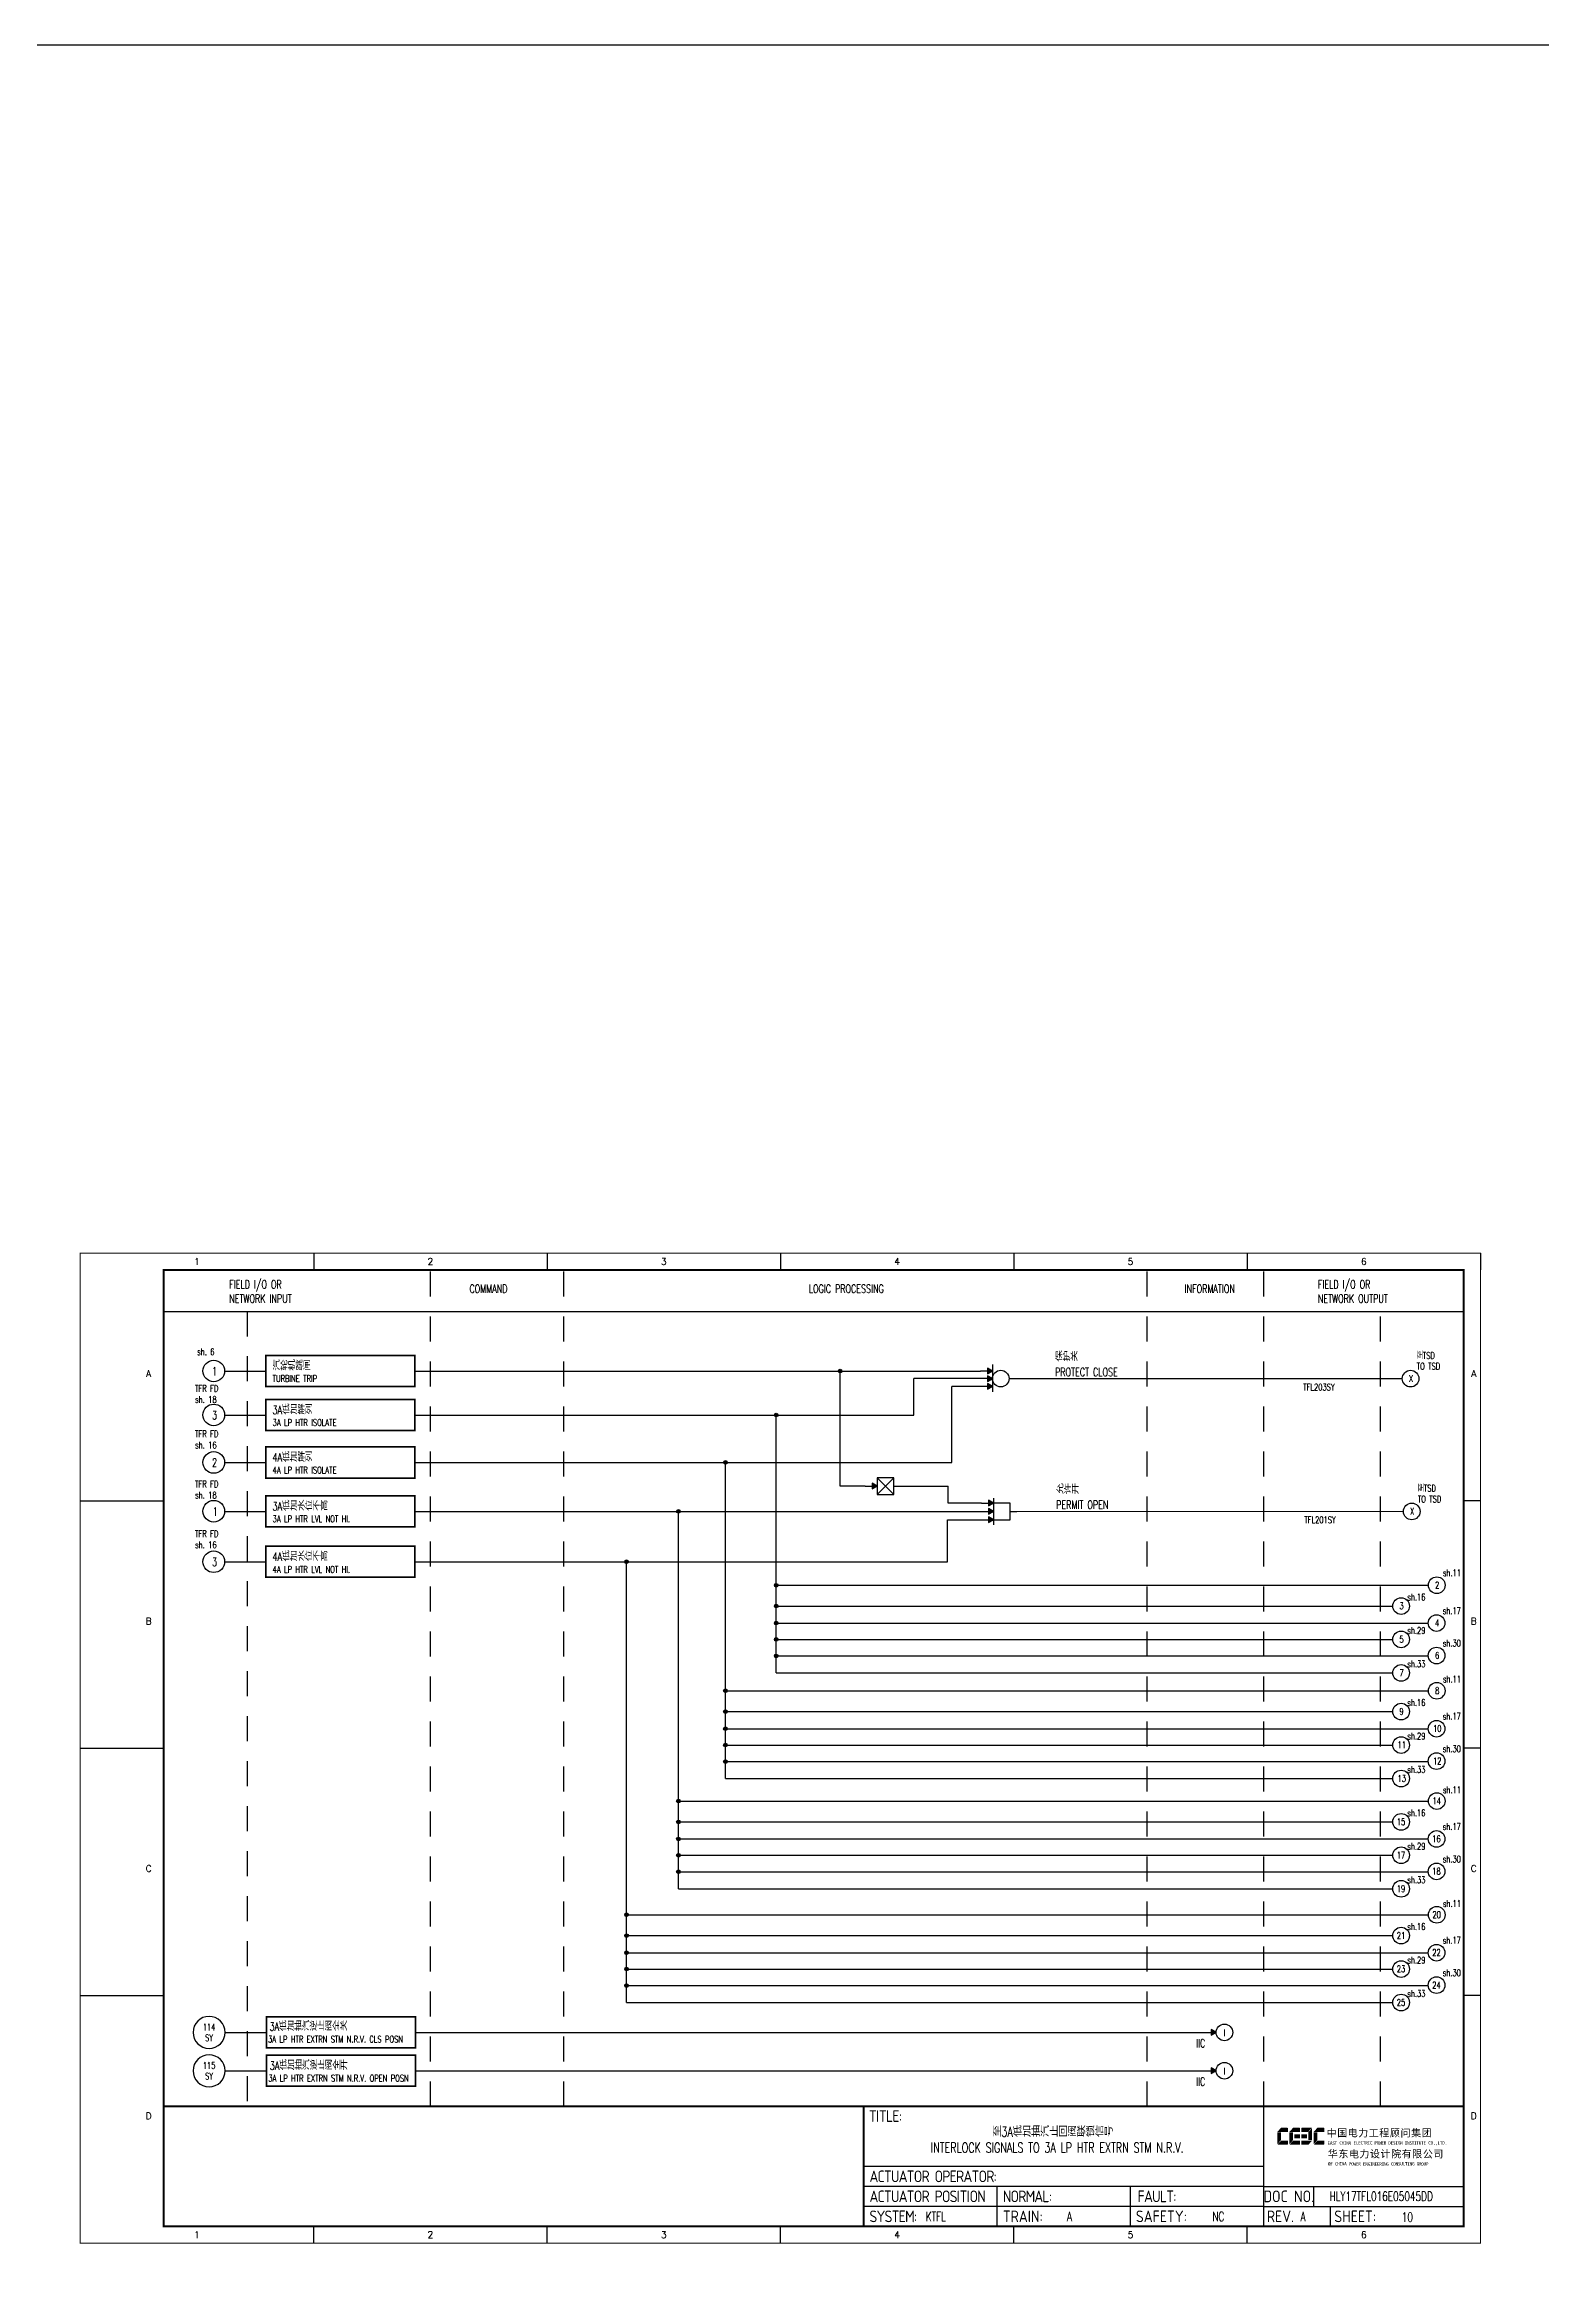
# Model space of a CAD drawing. Header units: millimetres. Extents: x 6586 to 9951, y 1074 to 5865.
# Drawn here: x 7691 to 8140, y 5095 to 5765 of the extents above; entities that cross this region are included whole.
import ezdxf
from ezdxf.enums import TextEntityAlignment as Align

# ---------------------------------------------------------------- set-up
doc = ezdxf.new("R2010")
doc.units = ezdxf.units.MM
doc.linetypes.add('DASHED', pattern=[0.75, 0.5, -0.25])
doc.linetypes.add('JIS_02_0.7', pattern=[1.35, 0.75, -0.6])
for name, color, linetype in [('BORDER', 1, 'Continuous'), ('INSTRUMENT', 4, 'Continuous'), ('MLINE', 6, 'Continuous'), ('TITLE', 1, 'Continuous'), ('TK', 7, 'Continuous'), ('图框_外框线', 7, 'Continuous'), ('图框_标题栏文字', 6, 'Continuous')]:
    doc.layers.add(name, color=color, linetype=linetype)
doc.styles.add('ecepdi', font='simhei.ttf', dxfattribs={"width": 0.9})
doc.styles.get("Standard").update_dxf_attribs({"font": 'romans.shx', "width": 0.7, "bigfont": '@0hztxta.shx'})
doc.styles.add('工程字', font='gbenor.shx', dxfattribs={"bigfont": 'gbcbig.shx'})

# ---------------------------------------------------------------- blocks, each defined once
blk = doc.blocks.new('A$C1E0003F3')
h = blk.add_hatch(color=152)
edge = h.paths.add_edge_path()
edge.add_ellipse((5.15, 4.41), major_axis=(0, 0.211), ratio=0.769231, start_angle=-90, end_angle=0)
edge.add_line((5.15, 4.62), (3.22, 4.62))
edge.add_line((3.22, 4.62), (2.09, 3.35))
edge.add_line((2.09, 3.35), (5.32, 3.35))
edge.add_line((5.32, 3.35), (5.32, 4.41))
h.paths.add_polyline_path([(3.22, 3.23), (2.09, 3.23), (2.09, -0.36), (3.22, 0.91)])
edge = h.paths.add_edge_path()
edge.add_line((5.32, 0.81), (3.27, 0.81))
edge.add_line((3.27, 0.81), (2.13, -0.46))
edge.add_line((2.13, -0.46), (5.15, -0.46))
edge.add_ellipse((5.15, -0.25), major_axis=(0, 0.211), ratio=0.769231, start_angle=180, end_angle=270)
edge.add_line((5.32, -0.25), (5.32, 0.81))
h = blk.add_hatch(color=152)
edge = h.paths.add_edge_path()
edge.add_ellipse((8.78, 4.41), major_axis=(0, 0.211), ratio=0.769231, start_angle=-90, end_angle=0)
edge.add_line((8.78, 4.62), (6.84, 4.62))
edge.add_line((6.84, 4.62), (5.71, 3.35))
edge.add_line((5.71, 3.35), (8.94, 3.35))
edge.add_line((8.94, 3.35), (8.94, 4.41))
h.paths.add_polyline_path([(6.84, 3.23), (5.71, 3.23), (5.71, -0.36), (6.84, 0.91)])
edge = h.paths.add_edge_path()
edge.add_ellipse((8.78, 2.49), major_axis=(0, 0.211), ratio=0.769231, start_angle=-90, end_angle=0)
edge.add_line((8.78, 2.7), (7.22, 2.7))
edge.add_line((7.22, 2.7), (7.22, 1.44))
edge.add_line((7.22, 1.44), (8.78, 1.44))
edge.add_ellipse((8.78, 1.65), major_axis=(0, 0.211), ratio=0.769231, start_angle=180, end_angle=270)
edge.add_line((8.94, 1.65), (8.94, 2.49))
edge = h.paths.add_edge_path()
edge.add_line((8.94, 0.81), (6.89, 0.81))
edge.add_line((6.89, 0.81), (5.75, -0.46))
edge.add_line((5.75, -0.46), (8.78, -0.46))
edge.add_ellipse((8.78, -0.25), major_axis=(0, 0.211), ratio=0.769231, start_angle=180, end_angle=270)
edge.add_line((8.94, -0.25), (8.94, 0.81))
h = blk.add_hatch(color=1)
edge = h.paths.add_edge_path()
edge.add_line((12.48, 4.62), (9.46, 4.62))
edge.add_ellipse((9.46, 4.41), major_axis=(0, 0.211), ratio=0.769231, start_angle=0, end_angle=90)
edge.add_line((9.3, 4.41), (9.3, 3.35))
edge.add_line((9.3, 3.35), (11.35, 3.35))
edge.add_line((11.35, 3.35), (12.48, 4.62))
h.paths.add_polyline_path([(12.57, 4.56), (11.38, 3.23), (11.38, 0.93), (12.57, 0.93)])
edge = h.paths.add_edge_path()
edge.add_line((11.03, 2.7), (9.46, 2.7))
edge.add_ellipse((9.46, 2.49), major_axis=(0, 0.211), ratio=0.769231, start_angle=0, end_angle=90)
edge.add_line((9.3, 2.49), (9.3, 1.65))
edge.add_ellipse((9.46, 1.65), major_axis=(0, 0.211), ratio=0.769231, start_angle=90, end_angle=180)
edge.add_line((9.46, 1.44), (11.03, 1.44))
edge.add_line((11.03, 1.44), (11.03, 2.7))
h = blk.add_hatch(color=1)
edge = h.paths.add_edge_path()
edge.add_line((12.58, 0.79), (9.3, 0.79))
edge.add_line((9.3, 0.79), (9.3, -0.27))
edge.add_ellipse((9.46, -0.27), major_axis=(0, 0.211), ratio=0.769231, start_angle=90, end_angle=180)
edge.add_line((9.46, -0.48), (11.43, -0.48))
edge.add_line((11.43, -0.48), (12.58, 0.79))
h = blk.add_hatch(color=152)
edge = h.paths.add_edge_path()
edge.add_ellipse((16.11, 4.41), major_axis=(0, 0.211), ratio=0.769231, start_angle=-90, end_angle=0)
edge.add_line((16.11, 4.62), (14.14, 4.62))
edge.add_line((14.14, 4.62), (13, 3.35))
edge.add_line((13, 3.35), (16.27, 3.35))
edge.add_line((16.27, 3.35), (16.27, 4.41))
h.paths.add_polyline_path([(14.14, 3.23), (13, 3.23), (13, -0.36), (14.14, 0.91)])
edge = h.paths.add_edge_path()
edge.add_line((16.27, 0.81), (14.18, 0.81))
edge.add_line((14.18, 0.81), (13.04, -0.46))
edge.add_line((13.04, -0.46), (16.03, -0.46))
edge.add_ellipse((16.03, -0.15), major_axis=(0, 0.316), ratio=0.769231, start_angle=180, end_angle=270)
edge.add_line((16.27, -0.15), (16.27, 0.81))
at = {"layer": 'TITLE', "color": 7, "style": 'ecepdi'}
for s, p in [('中', (16.92, 1.94)), ('国', (20.09, 2)), ('电', (23.25, 1.99)), ('力', (26.39, 1.96)), ('工', (29.53, 1.95)), ('程', (32.71, 1.98)), ('顾', (35.9, 1.98)), ('问', (39.09, 1.94)), ('集', (42.26, 1.98)), ('团', (45.42, 2.01)), ('华', (17.24, -4.31)), ('东', (20.45, -4.29)), ('电', (23.62, -4.35)), ('力', (26.75, -4.32)), ('设', (29.92, -4.3)), ('计', (33.05, -4.31)), ('院', (36.26, -4.29)), ('有', (39.41, -4.29)), ('限', (42.57, -4.32)), ('公', (45.78, -4.38)), ('司', (48.91, -4.35))]:
    blk.add_text(s, height=2.2, dxfattribs=at).set_placement(p)
at = {"layer": 'TITLE', "color": 7, "style": 'ecepdi', "width": 0.975}
for s, p in [('E', (17.58, 0.02)), ('A', (18.29, 0.03)), ('S', (19, 0.03)), ('T', (19.7, 0.03)), ('C', (21.1, 0.09)), ('H', (21.77, 0.09)), ('I', (22.46, 0.09)), ('N', (23.17, 0.1)), ('A', (23.86, 0.1)), ('E', (25.35, 0.09)), ('L', (26.05, 0.11)), ('E', (26.76, 0.1)), ('C', (27.46, 0.12)), ('T', (28.18, 0.11)), ('R', (28.87, 0.1)), ('I', (29.57, 0.11)), ('C', (30.28, 0.1)), ('P', (31.64, 0.09)), ('O', (32.32, 0.08)), ('W', (33.03, 0.08)), ('E', (33.72, 0.08)), ('R', (34.42, 0.09)), ('D', (35.81, 0.1)), ('E', (36.52, 0.1)), ('S', (37.2, 0.1)), ('I', (37.91, 0.09)), ('G', (38.68, 0.11)), ('N', (39.38, 0.09)), ('I', (40.72, 0.07)), ('N', (41.43, 0.08)), ('S', (42.14, 0.08)), ('T', (42.83, 0.08)), ('I', (43.52, 0.09)), ('T', (44.22, 0.07)), ('U', (44.93, 0.07)), ('T', (45.63, 0.08)), ('E', (46.34, 0.09)), ('C', (47.76, 0.11)), ('O', (48.48, 0.1)), ('L', (50.56, 0.1)), ('T', (51.27, 0.1)), ('D', (51.96, 0.1)), ('O', (17.67, -6.18)), ('OF', (18.01, -6.2)), ('F', (18.37, -6.2)), ('C', (19.8, -6.19)), ('H', (20.47, -6.19)), ('I', (21.15, -6.19)), ('N', (21.87, -6.18)), ('A', (22.56, -6.18)), ('P', (23.98, -6.2)), ('O', (24.66, -6.21)), ('W', (25.36, -6.21)), ('E', (26.06, -6.21)), ('R', (26.75, -6.2)), ('E', (28.19, -6.24)), ('N', (28.91, -6.27)), ('G', (29.62, -6.26)), ('I', (30.32, -6.27)), ('N', (31.02, -6.27)), ('E', (31.7, -6.28)), ('E', (32.41, -6.27)), ('R', (33.1, -6.24)), ('I', (33.81, -6.24)), ('N', (34.51, -6.26)), ('G', (35.2, -6.24)), ('C', (36.61, -6.19)), ('O', (37.3, -6.21)), ('N', (38, -6.2)), ('S', (38.71, -6.21)), ('U', (39.41, -6.18)), ('L', (40.11, -6.18)), ('T', (40.81, -6.19)), ('I', (41.51, -6.21)), ('N', (42.2, -6.21)), ('G', (42.91, -6.17)), ('G', (44.29, -6.2)), ('R', (45, -6.21)), ('O', (45.69, -6.22)), ('U', (46.39, -6.2)), ('P', (47.1, -6.23)), ('.', (49.23, 0.1)), (',', (49.87, 0.1)), ('.', (52.72, 0.11))]:
    blk.add_text(s, height=1, dxfattribs=at).set_placement(p, align=Align.MIDDLE_CENTER)
blk = doc.blocks.new('A$C57484896')
for p, q in [((70, 297), (70, 292)), ((140, 297), (140, 292)), ((210, 297), (210, 292)), ((280, 297), (280, 292)), ((350, 297), (350, 292)), ((420, 297), (420, 292)), ((0, 222.75), (25, 222.75)), ((420, 222.75), (415, 222.75)), ((0, 148.5), (25, 148.5)), ((420, 148.5), (415, 148.5)), ((0, 74.25), (25, 74.25)), ((420, 74.25), (415, 74.25)), ((70, 0), (70, 5)), ((140, 0), (140, 5)), ((210, 0), (210, 5)), ((280, 0), (280, 5)), ((350, 0), (350, 5))]:
    blk.add_line(p, q)
at = {"layer": 'MLINE', "linetype": 'JIS_02_0.7', "ltscale": 10}
for p, q in [((105, 41), (105, 292)), ((145, 41), (145, 292)), ((320, 41), (320, 292)), ((355, 41), (355, 292)), ((50, 279.56), (50, 41)), ((390, 41), (390, 279.56))]:
    blk.add_line(p, q, dxfattribs=at)
at = {"layer": 'MLINE'}
blk.add_line((25, 279.56), (415, 279.56), dxfattribs=at)
at = {"layer": '图框_外框线'}
for p, q in [((355, 5), (355, 41)), ((355, 23), (235, 23)), ((355, 17), (235, 17)), ((275, 11), (275, 17)), ((315, 11), (315, 17)), ((355, 17), (415, 17)), ((370, 11), (370, 17)), ((355, 11), (235, 11)), ((355, 11), (235, 11)), ((275, 5), (275, 11)), ((315, 5), (315, 11)), ((355, 11), (415, 11)), ((375, 5), (375, 11))]:
    blk.add_line(p, q, dxfattribs=at)
for points, const_width in [([(0, 0), (420, 0), (420, 297), (0, 297)], 0.3), ([(25, 5), (415, 5), (415, 292), (25, 292)], 0.6)]:
    blk.add_lwpolyline(points, close=True, dxfattribs=dict(at, const_width=const_width))
at = {"layer": '图框_外框线', "const_width": 0.6}
blk.add_lwpolyline([(235, 41), (25, 41)], dxfattribs=at)
at = {"layer": '图框_外框线'}
blk.add_lwpolyline([(415, 41, 0.6, 0.6, 0), (235, 41, 0.6, 0.6, 0), (235, 5, 0, 0, 0)], format="xyseb", dxfattribs=at)
blk.add_blockref('A$C1E0003F3', (356.94, 29.95))
at = {"layer": 'MLINE', "char_height": 2.5, "width": 31.8959, "attachment_point": 1}
for s, insert in [('FIELD I/O OR', (44.67, 288.89)), ('FIELD I/O OR', (371.22, 288.89)), ('NETWORK INPUT', (44.67, 284.64)), ('COMMAND', (116.74, 287.58)), ('LOGIC PROCESSING', (218.52, 287.58)), ('INFORMATION', (331.25, 287.58)), ('NETWORK OUTPUT', (371.22, 284.64))]:
    blk.add_mtext(s, dxfattribs=dict(at, insert=insert))
at = {"layer": 'TK', "color": 3}
for s, p in [('1', (35, 294.5)), ('2', (105, 294.5)), ('3', (175, 294.5)), ('4', (245, 294.5)), ('5', (315, 294.5)), ('6', (385, 294.5)), ('1', (35, 2.5)), ('2', (105, 2.5)), ('3', (175, 2.5)), ('4', (245, 2.5)), ('5', (315, 2.5)), ('6', (385, 2.5))]:
    blk.add_text(s, height=2, dxfattribs=at).set_placement(p, align=Align.MIDDLE)
for s, p in [('A', (20.5, 259.88)), ('A', (418, 259.88)), ('B', (20.5, 185.62)), ('B', (418, 185.62)), ('C', (20.5, 111.38)), ('C', (418, 111.38)), ('D', (20.5, 37.12)), ('D', (418, 37.12))]:
    blk.add_text(s, height=2, dxfattribs=at).set_placement(p, align=Align.CENTER)
at = {"layer": '图框_标题栏文字', "char_height": 3.5, "style": '工程字'}
for s, insert, width, attachment_point in [('{\\T0.9; TITLE:}', (234.86, 38.09), 14.2249, 4), ('{\\T0.9; ACTUATOR OPERATOR:}', (235, 20), 40, 4), ('{\\T0.9; ACTUATOR POSITION}', (235, 14), 45, 4), ('{\\T0.9; NORMAL:}', (275, 14), 18.2557, 4), ('{\\T0.9; FAULT:}', (315.44, 14), 15, 4), ('DOC NO.', (362.5, 14), 15, 5), ('{\\T0.9; SYSTEM:}', (235, 8), 17.9526, 4), ('{\\T0.9; }TRAIN: ', (275, 8), 17.6638, 4), ('SAFETY:', (324.3, 8), 22.3993, 5), ('REV.', (360, 8), 10, 5), ('SHEET:', (382.42, 8), 20, 5)]:
    blk.add_mtext(s, dxfattribs=dict(at, insert=insert, width=width, attachment_point=attachment_point))
blk = doc.blocks.new('A$C4BC20AB6')
at = {"layer": 'BORDER'}
for points in [[(3.59, 2.26), (2.09, 3.12), (2.09, 1.39)], [(3.59, 0), (2.09, 0.87), (2.09, -0.87)], [(3.6, -2.36), (2.1, -1.49), (2.1, -3.22)]]:
    blk.add_hatch(color=256, dxfattribs=at).paths.add_polyline_path(points)
for p, q in [((3.59, 2.26), (0, 2.26)), ((3.59, 0), (0, 0)), ((3.59, 4.26), (3.59, -4)), ((8.59, 0), (10.59, 0)), ((3.6, -2.36), (0.01, -2.36))]:
    blk.add_line(p, q, dxfattribs=at)
for points in [[(3.59, 2.26), (2.09, 3.12), (2.09, 1.39)], [(3.59, 0), (2.09, 0.87), (2.09, -0.87)], [(3.6, -2.36), (2.1, -1.49), (2.1, -3.22)]]:
    blk.add_lwpolyline(points, close=True, dxfattribs=at)
blk.add_circle((6.09, 0), 2.5, dxfattribs=at)
blk = doc.blocks.new('A$C358C5108')
at = {"layer": 'BORDER'}
for points in [[(3.59, 0), (2.09, 0.87), (2.09, -0.87)], [(3.59, -2.5), (2.09, -1.63), (2.09, -3.37)], [(3.59, -5), (2.09, -4.13), (2.09, -5.87)]]:
    blk.add_hatch(color=256, dxfattribs=at).paths.add_polyline_path(points)
for p, q in [((0, 0), (3.59, 0)), ((3.59, 1.5), (3.59, -6.5)), ((0, -2.5), (3.59, -2.5)), ((0, -5), (3.59, -5)), ((8.59, -2.5), (10.59, -2.5))]:
    blk.add_line(p, q, dxfattribs=at)
for points in [[(3.59, 0), (2.09, 0.87), (2.09, -0.87)], [(8.59, 0), (3.59, 0), (3.59, -5), (8.59, -5)], [(3.59, -2.5), (2.09, -1.63), (2.09, -3.37)], [(3.59, -5), (2.09, -4.13), (2.09, -5.87)]]:
    blk.add_lwpolyline(points, close=True, dxfattribs=at)
blk = doc.blocks.new('A$C46BE0CE4')
at = {"layer": 'BORDER'}
blk.add_hatch(color=256, dxfattribs=at).paths.add_polyline_path([(3.59, 0), (2.09, 0.87), (2.09, -0.87)])
for p, q in [((0, 0), (3.59, 0)), ((3.59, 2.5), (8.59, -2.5)), ((8.59, 2.5), (3.59, -2.5)), ((8.59, 0), (10.59, 0))]:
    blk.add_line(p, q, dxfattribs=at)
for points in [[(3.59, 0), (2.09, 0.87), (2.09, -0.87)], [(8.59, 2.5), (3.59, 2.5), (3.59, -2.5), (8.59, -2.5)]]:
    blk.add_lwpolyline(points, close=True, dxfattribs=at)
blk = doc.blocks.new('INS00')
at = {"layer": 'INSTRUMENT', "color": 0}
blk.add_lwpolyline([(6, 0, 1), (-6, 0, 1)], format="xyb", close=True, dxfattribs=at)
at = {"layer": 'INSTRUMENT', "flags": 1}
for tag, p in [('INSNAM', (0, 9)), ('INSDGN', (0, -9)), ('INSSUP', (0, -15)), ('INSTYP', (0, -12)), ('INSMAN', (0, -18)), ('INSREM', (0, -21))]:
    blk.add_attdef(tag, text='', height=3, dxfattribs=at).set_placement(p, align=Align.TOP_CENTER)
at = {"layer": 'INSTRUMENT', "width": 0.7}
for tag, p in [('INSIDE', (0, 2)), ('INSSYS', (0, -2))]:
    blk.add_attdef(tag, text='', height=2.5, dxfattribs=at).set_placement(p, align=Align.MIDDLE)
for tag, p in [('INSHH', (6, 3.5)), ('INSL', (6, -3)), ('INSLL', (6, -6))]:
    blk.add_attdef(tag, p, '', height=2.5, dxfattribs=at)
at = {"layer": 'INSTRUMENT', "linetype": 'DASHED', "width": 0.7}
blk.add_attdef('INSH', (6, 0.5), '', height=2.5, dxfattribs=at)

msp = doc.modelspace()

# ---------------------------------------------------------------- hatches: boundary and pattern name
h = msp.add_hatch(color=256)
edge = h.paths.add_edge_path()
edge.add_arc((7929.44, 5367.26), 0.55, 0, 360)
h = msp.add_hatch(color=256)
edge = h.paths.add_edge_path()
edge.add_arc((7929.44, 5367.26), 0.393, 0, 360)
h = msp.add_hatch(color=256)
edge = h.paths.add_edge_path()
edge.add_arc((7929.44, 5367.26), 0.393, 0, 360)
h = msp.add_hatch(color=256)
edge = h.paths.add_edge_path()
edge.add_arc((7910.27, 5354.07), 0.55, 0, 360)
h = msp.add_hatch(color=256)
edge = h.paths.add_edge_path()
edge.add_arc((7910.27, 5354.07), 0.393, 0, 360)
h = msp.add_hatch(color=256)
edge = h.paths.add_edge_path()
edge.add_arc((7910.27, 5354.07), 0.393, 0, 360)
h = msp.add_hatch(color=256)
edge = h.paths.add_edge_path()
edge.add_arc((7895.06, 5339.83), 0.55, 0, 360)
h = msp.add_hatch(color=256)
edge = h.paths.add_edge_path()
edge.add_arc((7895.06, 5339.83), 0.393, 0, 360)
h = msp.add_hatch(color=256)
edge = h.paths.add_edge_path()
edge.add_arc((7895.06, 5339.83), 0.393, 0, 360)
h = msp.add_hatch(color=256)
edge = h.paths.add_edge_path()
edge.add_arc((7880.96, 5325.16), 0.55, 0, 360)
h = msp.add_hatch(color=256)
edge = h.paths.add_edge_path()
edge.add_arc((7880.96, 5325.16), 0.393, 0, 360)
h = msp.add_hatch(color=256)
edge = h.paths.add_edge_path()
edge.add_arc((7880.96, 5325.16), 0.393, 0, 360)
h = msp.add_hatch(color=256)
edge = h.paths.add_edge_path()
edge.add_arc((7865.38, 5310.04), 0.55, 0, 360)
h = msp.add_hatch(color=256)
edge = h.paths.add_edge_path()
edge.add_arc((7865.38, 5310.04), 0.393, 0, 360)
h = msp.add_hatch(color=256)
edge = h.paths.add_edge_path()
edge.add_arc((7865.38, 5310.04), 0.393, 0, 360)
h = msp.add_hatch(color=256)
edge = h.paths.add_edge_path()
edge.add_arc((7910.27, 5303.01), 0.55, 0, 360)
h = msp.add_hatch(color=256)
edge = h.paths.add_edge_path()
edge.add_arc((7910.27, 5296.76), 0.55, 0, 360)
h = msp.add_hatch(color=256)
edge = h.paths.add_edge_path()
edge.add_arc((7910.27, 5303.01), 0.393, 0, 360)
h = msp.add_hatch(color=256)
edge = h.paths.add_edge_path()
edge.add_arc((7910.27, 5303.01), 0.393, 0, 360)
h = msp.add_hatch(color=256)
edge = h.paths.add_edge_path()
edge.add_arc((7910.27, 5291.64), 0.55, 0, 360)
h = msp.add_hatch(color=256)
edge = h.paths.add_edge_path()
edge.add_arc((7910.27, 5296.76), 0.393, 0, 360)
h = msp.add_hatch(color=256)
edge = h.paths.add_edge_path()
edge.add_arc((7910.27, 5296.76), 0.393, 0, 360)
h = msp.add_hatch(color=256)
edge = h.paths.add_edge_path()
edge.add_arc((7910.27, 5291.64), 0.393, 0, 360)
h = msp.add_hatch(color=256)
edge = h.paths.add_edge_path()
edge.add_arc((7910.27, 5291.64), 0.393, 0, 360)
h = msp.add_hatch(color=256)
edge = h.paths.add_edge_path()
edge.add_arc((7910.27, 5286.74), 0.55, 0, 360)
h = msp.add_hatch(color=256)
edge = h.paths.add_edge_path()
edge.add_arc((7910.27, 5286.74), 0.393, 0, 360)
h = msp.add_hatch(color=256)
edge = h.paths.add_edge_path()
edge.add_arc((7910.27, 5286.74), 0.393, 0, 360)
h = msp.add_hatch(color=256)
edge = h.paths.add_edge_path()
edge.add_arc((7910.27, 5281.79), 0.55, 0, 360)
h = msp.add_hatch(color=256)
edge = h.paths.add_edge_path()
edge.add_arc((7910.27, 5281.79), 0.393, 0, 360)
h = msp.add_hatch(color=256)
edge = h.paths.add_edge_path()
edge.add_arc((7910.27, 5281.79), 0.393, 0, 360)
h = msp.add_hatch(color=256)
edge = h.paths.add_edge_path()
edge.add_arc((7895.06, 5271.33), 0.55, 0, 360)
h = msp.add_hatch(color=256)
edge = h.paths.add_edge_path()
edge.add_arc((7895.06, 5271.33), 0.393, 0, 360)
h = msp.add_hatch(color=256)
edge = h.paths.add_edge_path()
edge.add_arc((7895.06, 5271.33), 0.393, 0, 360)
h = msp.add_hatch(color=256)
edge = h.paths.add_edge_path()
edge.add_arc((7895.06, 5265.07), 0.55, 0, 360)
h = msp.add_hatch(color=256)
edge = h.paths.add_edge_path()
edge.add_arc((7895.06, 5265.07), 0.393, 0, 360)
h = msp.add_hatch(color=256)
edge = h.paths.add_edge_path()
edge.add_arc((7895.06, 5265.07), 0.393, 0, 360)
h = msp.add_hatch(color=256)
edge = h.paths.add_edge_path()
edge.add_arc((7895.06, 5259.95), 0.55, 0, 360)
h = msp.add_hatch(color=256)
edge = h.paths.add_edge_path()
edge.add_arc((7895.06, 5259.95), 0.393, 0, 360)
h = msp.add_hatch(color=256)
edge = h.paths.add_edge_path()
edge.add_arc((7895.06, 5259.95), 0.393, 0, 360)
h = msp.add_hatch(color=256)
edge = h.paths.add_edge_path()
edge.add_arc((7895.06, 5255.05), 0.55, 0, 360)
h = msp.add_hatch(color=256)
edge = h.paths.add_edge_path()
edge.add_arc((7895.06, 5250.1), 0.55, 0, 360)
h = msp.add_hatch(color=256)
edge = h.paths.add_edge_path()
edge.add_arc((7895.06, 5255.05), 0.393, 0, 360)
h = msp.add_hatch(color=256)
edge = h.paths.add_edge_path()
edge.add_arc((7895.06, 5255.05), 0.393, 0, 360)
h = msp.add_hatch(color=256)
edge = h.paths.add_edge_path()
edge.add_arc((7895.06, 5250.1), 0.393, 0, 360)
h = msp.add_hatch(color=256)
edge = h.paths.add_edge_path()
edge.add_arc((7895.06, 5250.1), 0.393, 0, 360)
h = msp.add_hatch(color=256)
edge = h.paths.add_edge_path()
edge.add_arc((7880.96, 5238.24), 0.55, 0, 360)
h = msp.add_hatch(color=256)
edge = h.paths.add_edge_path()
edge.add_arc((7880.96, 5238.24), 0.393, 0, 360)
h = msp.add_hatch(color=256)
edge = h.paths.add_edge_path()
edge.add_arc((7880.96, 5238.24), 0.393, 0, 360)
h = msp.add_hatch(color=256)
edge = h.paths.add_edge_path()
edge.add_arc((7880.96, 5231.98), 0.55, 0, 360)
h = msp.add_hatch(color=256)
edge = h.paths.add_edge_path()
edge.add_arc((7880.96, 5231.98), 0.393, 0, 360)
h = msp.add_hatch(color=256)
edge = h.paths.add_edge_path()
edge.add_arc((7880.96, 5231.98), 0.393, 0, 360)
h = msp.add_hatch(color=256)
edge = h.paths.add_edge_path()
edge.add_arc((7880.96, 5226.86), 0.55, 0, 360)
h = msp.add_hatch(color=256)
edge = h.paths.add_edge_path()
edge.add_arc((7880.96, 5226.86), 0.393, 0, 360)
h = msp.add_hatch(color=256)
edge = h.paths.add_edge_path()
edge.add_arc((7880.96, 5226.86), 0.393, 0, 360)
h = msp.add_hatch(color=256)
edge = h.paths.add_edge_path()
edge.add_arc((7880.96, 5221.96), 0.55, 0, 360)
h = msp.add_hatch(color=256)
edge = h.paths.add_edge_path()
edge.add_arc((7880.96, 5217.01), 0.55, 0, 360)
h = msp.add_hatch(color=256)
edge = h.paths.add_edge_path()
edge.add_arc((7880.96, 5221.96), 0.393, 0, 360)
h = msp.add_hatch(color=256)
edge = h.paths.add_edge_path()
edge.add_arc((7880.96, 5221.96), 0.393, 0, 360)
h = msp.add_hatch(color=256)
edge = h.paths.add_edge_path()
edge.add_arc((7880.96, 5217.01), 0.393, 0, 360)
h = msp.add_hatch(color=256)
edge = h.paths.add_edge_path()
edge.add_arc((7880.96, 5217.01), 0.393, 0, 360)
h = msp.add_hatch(color=256)
edge = h.paths.add_edge_path()
edge.add_arc((7865.38, 5204.11), 0.55, 0, 360)
h = msp.add_hatch(color=256)
edge = h.paths.add_edge_path()
edge.add_arc((7865.38, 5204.11), 0.393, 0, 360)
h = msp.add_hatch(color=256)
edge = h.paths.add_edge_path()
edge.add_arc((7865.38, 5204.11), 0.393, 0, 360)
h = msp.add_hatch(color=256)
edge = h.paths.add_edge_path()
edge.add_arc((7865.38, 5197.85), 0.55, 0, 360)
h = msp.add_hatch(color=256)
edge = h.paths.add_edge_path()
edge.add_arc((7865.38, 5197.85), 0.393, 0, 360)
h = msp.add_hatch(color=256)
edge = h.paths.add_edge_path()
edge.add_arc((7865.38, 5197.85), 0.393, 0, 360)
h = msp.add_hatch(color=256)
edge = h.paths.add_edge_path()
edge.add_arc((7865.38, 5192.73), 0.55, 0, 360)
h = msp.add_hatch(color=256)
edge = h.paths.add_edge_path()
edge.add_arc((7865.38, 5192.73), 0.393, 0, 360)
h = msp.add_hatch(color=256)
edge = h.paths.add_edge_path()
edge.add_arc((7865.38, 5192.73), 0.393, 0, 360)
h = msp.add_hatch(color=256)
edge = h.paths.add_edge_path()
edge.add_arc((7865.38, 5187.83), 0.55, 0, 360)
h = msp.add_hatch(color=256)
edge = h.paths.add_edge_path()
edge.add_arc((7865.38, 5182.88), 0.55, 0, 360)
h = msp.add_hatch(color=256)
edge = h.paths.add_edge_path()
edge.add_arc((7865.38, 5187.83), 0.393, 0, 360)
h = msp.add_hatch(color=256)
edge = h.paths.add_edge_path()
edge.add_arc((7865.38, 5187.83), 0.393, 0, 360)
h = msp.add_hatch(color=256)
edge = h.paths.add_edge_path()
edge.add_arc((7865.38, 5182.88), 0.393, 0, 360)
h = msp.add_hatch(color=256)
edge = h.paths.add_edge_path()
edge.add_arc((7865.38, 5182.88), 0.393, 0, 360)
for points in [[(8042.21, 5168.82), (8040.71, 5169.68), (8040.71, 5167.95)], [(8042.21, 5157.31), (8040.71, 5158.18), (8040.71, 5156.45)]]:
    msp.add_hatch(color=256).paths.add_polyline_path(points)

# ---------------------------------------------------------------- linework, layer by layer
for p, q in [((7757.2, 5371.93), (7801.88, 5371.93)), ((7757.2, 5362.59), (7757.2, 5371.93)), ((7801.88, 5362.59), (7801.88, 5371.93)), ((7744.81, 5367.26), (7757.2, 5367.26)), ((7801.88, 5367.26), (7971.52, 5367.26)), ((7929.44, 5332.76), (7929.44, 5367.26)), ((7951.57, 5354.07), (7951.57, 5365)), ((7971.52, 5365), (7951.57, 5365)), ((7982.11, 5365), (8098.08, 5365.01)), ((7801.88, 5362.59), (7757.2, 5362.59)), ((7757.2, 5358.74), (7801.88, 5358.74)), ((7757.2, 5349.4), (7757.2, 5358.74)), ((7801.88, 5349.4), (7801.88, 5358.74)), ((7962.91, 5339.83), (7962.91, 5362.64)), ((7971.53, 5362.64), (7962.91, 5362.64)), ((7744.81, 5354.07), (7757.2, 5354.07)), ((7801.88, 5354.07), (7951.57, 5354.07)), ((7910.27, 5276.68), (7910.27, 5354.07)), ((7801.88, 5349.4), (7757.2, 5349.4)), ((7757.2, 5344.5), (7801.88, 5344.5)), ((7757.2, 5335.16), (7757.2, 5344.5)), ((7744.81, 5339.83), (7757.2, 5339.83)), ((7801.88, 5339.83), (7962.91, 5339.83)), ((7895.06, 5244.99), (7895.06, 5339.83)), ((7801.88, 5335.16), (7757.2, 5335.16)), ((7936.96, 5332.76), (7929.44, 5332.76)), ((7946.55, 5332.76), (7961.85, 5332.76)), ((7961.85, 5327.66), (7961.85, 5332.76)), ((7744.81, 5325.16), (7757.2, 5325.16)), ((7757.2, 5329.83), (7801.88, 5329.83)), ((7801.88, 5325.16), (7971.84, 5325.16)), ((7880.96, 5211.9), (7880.96, 5325.16)), ((7971.84, 5327.66), (7961.85, 5327.66)), ((7982.43, 5325.16), (8098.4, 5325.18)), ((7801.88, 5320.49), (7757.2, 5320.49)), ((7961.63, 5310.04), (7961.63, 5322.66)), ((7961.63, 5322.66), (7971.84, 5322.66)), ((7757.2, 5314.71), (7801.88, 5314.71)), ((7744.81, 5310.04), (7757.2, 5310.04)), ((7801.88, 5305.37), (7757.2, 5305.37)), ((7801.88, 5310.04), (7961.63, 5310.04)), ((7865.38, 5177.77), (7865.38, 5310.04)), ((7910.27, 5303.01), (8105.92, 5303.01)), ((7910.27, 5296.76), (8095.22, 5296.76)), ((7910.27, 5291.64), (8105.86, 5291.64)), ((7910.27, 5286.74), (8095.22, 5286.74)), ((7910.27, 5281.79), (8105.86, 5281.79)), ((7895.06, 5271.33), (8105.92, 5271.33)), ((7910.27, 5276.68), (8095.22, 5276.68)), ((7895.06, 5265.07), (8095.22, 5265.07)), ((7895.06, 5259.95), (8105.86, 5259.95)), ((7895.06, 5255.05), (8095.22, 5255.05)), ((7895.06, 5250.1), (8105.86, 5250.1)), ((7895.06, 5244.99), (8095.22, 5244.99)), ((7880.96, 5238.24), (8105.92, 5238.24)), ((7880.96, 5231.98), (8095.22, 5231.98)), ((7880.96, 5226.86), (8105.86, 5226.86)), ((7880.96, 5221.96), (8095.22, 5221.96)), ((7880.96, 5217.01), (8105.86, 5217.01)), ((7880.96, 5211.9), (8095.22, 5211.9)), ((7865.38, 5204.11), (8105.92, 5204.11)), ((7865.38, 5197.85), (8095.22, 5197.85)), ((7865.38, 5192.73), (8105.86, 5192.73)), ((7865.38, 5187.83), (8095.22, 5187.83)), ((7865.38, 5182.88), (8105.86, 5182.88)), ((7865.38, 5177.77), (8095.22, 5177.77)), ((7757.35, 5173.49), (7802.03, 5173.49)), ((7744.95, 5168.82), (7757.35, 5168.82)), ((7802.03, 5164.15), (7757.35, 5164.15)), ((7802.03, 5168.82), (8042.21, 5168.82)), ((7744.95, 5157.31), (7757.35, 5157.31)), ((7757.35, 5161.98), (7802.03, 5161.98)), ((7802.03, 5157.31), (8042.21, 5157.31)), ((7802.03, 5152.64), (7757.35, 5152.64))]:
    msp.add_line(p, q)
for points in [[(6585.97, 5765.26), (9950.7, 5765.26), (9950.7, 1074.35), (6585.97, 1074.35)], [(8042.21, 5168.82), (8040.71, 5169.68), (8040.71, 5167.95)], [(8042.21, 5157.31), (8040.71, 5158.18), (8040.71, 5156.45)]]:
    msp.add_lwpolyline(points, close=True)
at = {"const_width": 0.5}
for points in [[(7757.2, 5371.93), (7801.88, 5371.93), (7801.88, 5362.59), (7757.2, 5362.59), (7757.2, 5371.93)], [(7757.2, 5358.74), (7801.88, 5358.74), (7801.88, 5349.4), (7757.2, 5349.4), (7757.2, 5358.74)], [(7757.2, 5344.5), (7801.88, 5344.5), (7801.88, 5335.16), (7757.2, 5335.16), (7757.2, 5344.5)], [(7757.2, 5329.83), (7801.88, 5329.83), (7801.88, 5320.49), (7757.2, 5320.49), (7757.2, 5329.83)], [(7757.2, 5314.71), (7801.88, 5314.71), (7801.88, 5305.37), (7757.2, 5305.37), (7757.2, 5314.71)], [(7757.35, 5173.49), (7802.03, 5173.49), (7802.03, 5164.15), (7757.35, 5164.15), (7757.35, 5173.49)], [(7757.35, 5161.98), (7802.03, 5161.98), (7802.03, 5152.64), (7757.35, 5152.64), (7757.35, 5161.98)]]:
    msp.add_lwpolyline(points, dxfattribs=at)
for centre, radius in [((7741.56, 5367.28), 3.25), ((7929.44, 5367.26), 0.55), ((7929.44, 5367.26), 0.393), ((7929.44, 5367.26), 0.393), ((7741.56, 5354.09), 3.25), ((7910.27, 5354.07), 0.55), ((7910.27, 5354.07), 0.393), ((7910.27, 5354.07), 0.393), ((7741.56, 5339.85), 3.25), ((7895.06, 5339.83), 0.55), ((7895.06, 5339.83), 0.393), ((7895.06, 5339.83), 0.393), ((7741.56, 5325.19), 3.25), ((7880.96, 5325.16), 0.55), ((7880.96, 5325.16), 0.393), ((7880.96, 5325.16), 0.393), ((7741.56, 5310.06), 3.25), ((7865.38, 5310.04), 0.55), ((7865.38, 5310.04), 0.393), ((7865.38, 5310.04), 0.393), ((7910.27, 5303.01), 0.55), ((7910.27, 5296.76), 0.55), ((7910.27, 5303.01), 0.393), ((7910.27, 5303.01), 0.393), ((7910.27, 5291.64), 0.55), ((7910.27, 5296.76), 0.393), ((7910.27, 5296.76), 0.393), ((7910.27, 5291.64), 0.393), ((7910.27, 5291.64), 0.393), ((7910.27, 5286.74), 0.55), ((7910.27, 5286.74), 0.393), ((7910.27, 5286.74), 0.393), ((7910.27, 5281.79), 0.55), ((7910.27, 5281.79), 0.393), ((7910.27, 5281.79), 0.393), ((7895.06, 5271.33), 0.55), ((7895.06, 5271.33), 0.393), ((7895.06, 5271.33), 0.393), ((7895.06, 5265.07), 0.55), ((7895.06, 5265.07), 0.393), ((7895.06, 5265.07), 0.393), ((7895.06, 5259.95), 0.55), ((7895.06, 5259.95), 0.393), ((7895.06, 5259.95), 0.393), ((7895.06, 5255.05), 0.55), ((7895.06, 5250.1), 0.55), ((7895.06, 5255.05), 0.393), ((7895.06, 5255.05), 0.393), ((7895.06, 5250.1), 0.393), ((7895.06, 5250.1), 0.393), ((7880.96, 5238.24), 0.55), ((7880.96, 5238.24), 0.393), ((7880.96, 5238.24), 0.393), ((7880.96, 5231.98), 0.55), ((7880.96, 5231.98), 0.393), ((7880.96, 5231.98), 0.393), ((7880.96, 5226.86), 0.55), ((7880.96, 5226.86), 0.393), ((7880.96, 5226.86), 0.393), ((7880.96, 5221.96), 0.55), ((7880.96, 5217.01), 0.55), ((7880.96, 5221.96), 0.393), ((7880.96, 5221.96), 0.393), ((7880.96, 5217.01), 0.393), ((7880.96, 5217.01), 0.393), ((7865.38, 5204.11), 0.55), ((7865.38, 5204.11), 0.393), ((7865.38, 5204.11), 0.393), ((7865.38, 5197.85), 0.55), ((7865.38, 5197.85), 0.393), ((7865.38, 5197.85), 0.393), ((7865.38, 5192.73), 0.55), ((7865.38, 5192.73), 0.393), ((7865.38, 5192.73), 0.393), ((7865.38, 5187.83), 0.55), ((7865.38, 5182.88), 0.55), ((7865.38, 5187.83), 0.393), ((7865.38, 5187.83), 0.393), ((7865.38, 5182.88), 0.393), ((7865.38, 5182.88), 0.393), ((8044.71, 5168.82), 2.5), ((8044.71, 5157.31), 2.5)]:
    msp.add_circle(centre, radius)
at = {"color": 1}
for centre in [(8100.58, 5364.98), (8100.9, 5325.14), (8108.42, 5303.01), (8097.73, 5296.76), (8108.37, 5291.64), (8097.73, 5286.74), (8108.37, 5281.9), (8097.73, 5276.68), (8108.42, 5271.33), (8097.73, 5265.07), (8097.73, 5255.05), (8108.37, 5259.95), (8108.37, 5250.22), (8097.73, 5244.99), (8108.42, 5238.24), (8097.73, 5231.98), (8097.73, 5221.96), (8108.37, 5226.86), (8108.37, 5217.12), (8097.73, 5211.9), (8108.42, 5204.11), (8097.73, 5197.85), (8097.73, 5187.83), (8108.37, 5192.73), (8108.37, 5183), (8097.73, 5177.77)]:
    msp.add_circle(centre, 2.5, dxfattribs=at)

# ---------------------------------------------------------------- block references
for name, p in [('A$C57484896', (7701.53, 5105.62)), ('A$C4BC20AB6', (7971.52, 5365)), ('A$C46BE0CE4', (7936.96, 5332.76)), ('A$C358C5108', (7971.84, 5327.66))]:
    msp.add_blockref(name, p)
at = {"layer": 'MLINE', "xscale": 0.8000000000001819, "yscale": 0.7999999999999545, "zscale": 0.8}
for p, values in [((7740.15, 5168.82), {'INSIDE': '114', 'INSSYS': 'SY'}), ((7740.15, 5157.31), {'INSIDE': '115', 'INSSYS': 'SY'})]:
    msp.add_blockref('INS00', p, dxfattribs=at).add_auto_attribs(values)

# ---------------------------------------------------------------- texts
at = {"width": 0.7}
for s, height, p in [('汽轮机跳闸', 2.5, (7759.2, 5367.52)), ('TURBINE TRIP', 2, (7759.2, 5363.99)), ('3A LP HTR ISOLATE ', 2, (7759.2, 5350.8)), ('3A低加解列', 2.5, (7759.2, 5354.33)), ('4A LP HTR ISOLATE ', 2, (7759.2, 5336.56)), ('4A低加解列', 2.5, (7759.2, 5340.09)), ('3A低加水位不高', 2.5, (7759.2, 5325.43)), ('3A LP HTR LVL NOT HI.', 2, (7759.2, 5321.89)), ('4A低加水位不高', 2.5, (7759.2, 5310.3)), ('4A LP HTR LVL NOT HI.', 2, (7759.2, 5306.76)), ('3A低加抽汽逆止阀全关', 2.5, (7758.28, 5169.33)), ('3A LP HTR EXTRN STM N.R.V. CLS POSN', 2, (7757.84, 5165.77)), ('3A低加抽汽逆止阀全开', 2.5, (7758.36, 5157.58)), ('3A LP HTR EXTRN STM N.R.V. OPEN POSN', 2, (7757.92, 5154.04)), ('至3A低加抽汽止回阀联锁信号', 3, (7975.1, 5137.52)), ('INTERLOCK SIGNALS TO 3A LP HTR EXTRN STM N.R.V.', 3, (7956.63, 5132.73))]:
    msp.add_text(s, height=height, dxfattribs=at).set_placement(p)
for p in [(8044.75, 5167.69), (8044.75, 5156.19)]:
    msp.add_text('I', height=2, dxfattribs=at).set_placement(p, align=Align.CENTER)
at = {"attachment_point": 1}
for s, insert, char_height, width in [('sh. 6', (7736.58, 5374.05), 2, 73.0067), ('保护关', (7993.92, 5372.73), 2.5, 73.0067), ('至TSD', (8102.42, 5372.92), 2, 73.0067), ('1', (7741.03, 5368.46), 2.5, 73.0067), ('PROTECT CLOSE', (7993.92, 5368.21), 2.5, 73.0067), ('X', (8100.09, 5366.01), 2, 73.0067), ('TO TSD', (8102.42, 5369.69), 2, 73.0067), ('TFR FD \\Psh. 18', (7735.96, 5363.06), 2, 73.0067), ('TFL203SY', (8068.37, 5363.47), 2, 73.0067), ('3', (7741.03, 5355.27), 2.5, 73.0067), ('TFR FD \\Psh. 16', (7735.96, 5349.4), 2, 73.0067), ('2', (7741.03, 5341.03), 2.5, 73.0067), ('TFR FD \\Psh. 18', (7735.96, 5334.37), 2, 73.0067), ('允许开', (7994.24, 5332.89), 2.5, 73.0067), ('至TSD', (8102.75, 5333.08), 2, 73.0067), ('1', (7741.29, 5326.36), 2.5, 73.0067), ('PERMIT OPEN', (7994.24, 5328.38), 2.5, 73.0067), ('X', (8100.41, 5326.18), 2, 73.0067), ('TO TSD', (8102.75, 5329.86), 2, 73.0067), ('TFR FD \\Psh. 16', (7735.96, 5319.45), 2, 73.0067), ('TFL201SY', (8068.69, 5323.63), 2, 73.0067), ('3', (7741.03, 5311.24), 2.5, 73.0067), ('2', (8107.93, 5304.05), 2, 73.0067), ('sh.11', (8110.26, 5307.73), 2, 73.0067), ('3', (8097.23, 5297.8), 2, 73.0067), ('sh.16', (8099.57, 5300.46), 2, 73.0067), ('4', (8107.88, 5292.68), 2, 73.0067), ('sh.17', (8110.21, 5296.36), 2, 73.0067), ('5', (8097.23, 5287.77), 2, 73.0067), ('sh.29', (8099.57, 5290.43), 2, 73.0067), ('sh.30', (8110.21, 5286.62), 2, 73.0067), ('7', (8097.23, 5277.72), 2, 73.0067), ('sh.33', (8099.57, 5280.38), 2, 73.0067), ('6', (8107.88, 5282.94), 2, 73.0067), ('8', (8107.93, 5272.36), 2, 73.0067), ('sh.11', (8110.26, 5275.83), 2, 73.0067), ('9', (8097.23, 5266.11), 2, 73.0067), ('sh.16', (8099.57, 5268.77), 2, 73.0067), ('sh.17', (8110.21, 5264.67), 2, 73.0067), ('sh.29', (8099.57, 5258.74), 2, 73.0067), ('10', (8107.3, 5260.99), 2, 73.0067), ('11', (8096.66, 5256.09), 2, 73.0067), ('12', (8107.3, 5251.25), 2, 73.0067), ('sh.30', (8110.21, 5254.93), 2, 73.0067), ('13', (8096.66, 5246.03), 2, 73.0067), ('sh.33', (8099.57, 5248.69), 2, 73.0067), ('14', (8107.12, 5239.27), 2, 73.0067), ('sh.11', (8110.26, 5242.59), 2, 73.0067), ('15', (8096.43, 5233.02), 2, 73.0067), ('sh.16', (8099.57, 5235.68), 2, 73.0067), ('sh.17', (8110.21, 5231.58), 2, 73.0067), ('sh.29', (8099.57, 5225.65), 2, 73.0067), ('16', (8107.07, 5227.9), 2, 73.0067), ('17', (8096.43, 5222.99), 2, 73.0067), ('18', (8107.07, 5218.16), 2, 73.0067), ('sh.30', (8110.21, 5221.84), 2, 73.0067), ('19', (8096.43, 5212.94), 2, 73.0067), ('sh.33', (8099.57, 5215.6), 2, 73.0067), ('20', (8107.12, 5205.14), 2, 73.0067), ('sh.11', (8110.26, 5208.46), 2, 73.0067), ('21', (8096.43, 5198.89), 2, 73.0067), ('sh.16', (8099.57, 5201.55), 2, 73.0067), ('sh.17', (8110.21, 5197.45), 2, 73.0067), ('sh.29', (8099.57, 5191.52), 2, 73.0067), ('22', (8107.07, 5193.77), 2, 73.0067), ('23', (8096.43, 5188.87), 2, 73.0067), ('24', (8107.07, 5184.03), 2, 73.0067), ('sh.30', (8110.21, 5187.71), 2, 73.0067), ('25', (8096.43, 5178.81), 2, 73.0067), ('sh.33', (8099.57, 5181.47), 2, 73.0067), ('IIC', (8036.21, 5166.82), 2.5, 4.5039), ('IIC', (8036.21, 5155.31), 2.5, 4.5039), ('KTFL', (7955.12, 5114.97), 2.8, 8.5983), ('A', (7997.51, 5114.97), 2.8, 8.5983), ('NC', (8041.09, 5114.97), 2.8, 8.5983), ('A', (8067.54, 5114.97), 2.8, 8.5983)]:
    msp.add_mtext(s, dxfattribs=dict(at, insert=insert, char_height=char_height, width=width))
at = {"width": 0.7}
for tag, p, s in [('HLY17TFL016E05045DD', (8076.26, 5118.24), ''), ('10', (8097.91, 5111.97), '1')]:
    msp.add_attdef(tag, p, s, height=2.8, dxfattribs=at)

doc.saveas('drawing.dxf')
